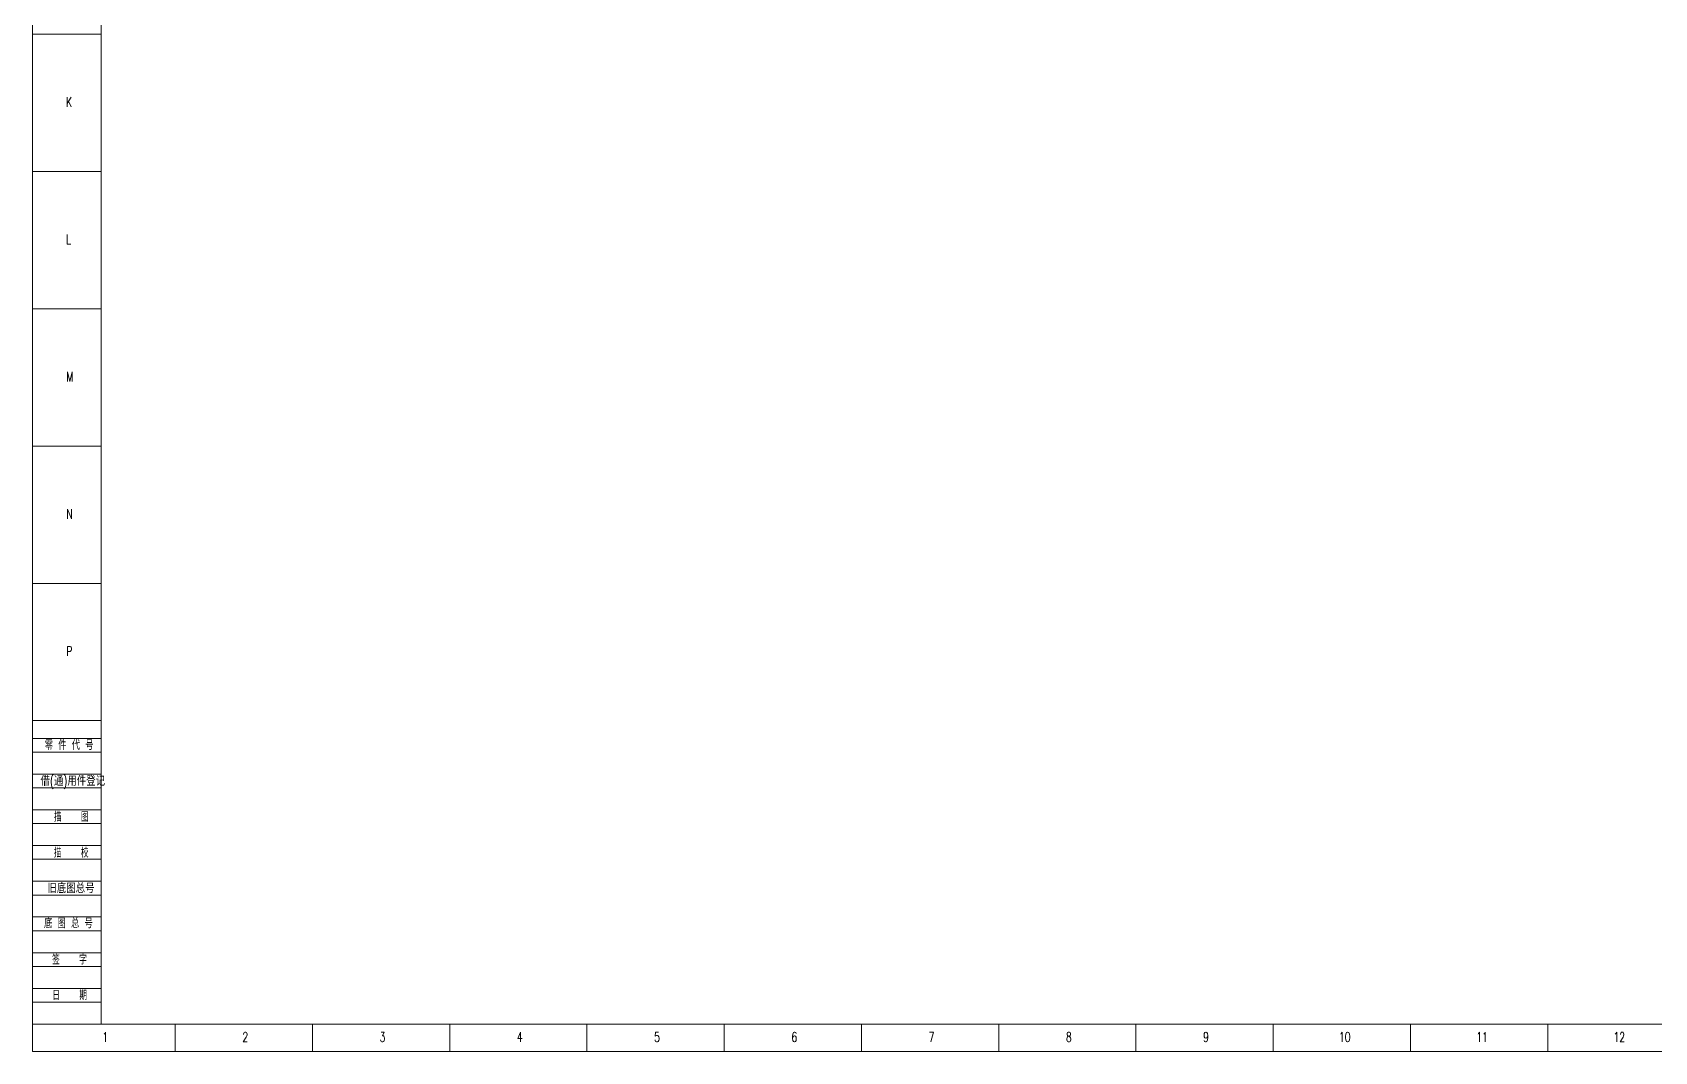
# Model space of a CAD drawing. Header units: millimetres. Extents: x 0 to 1189, y 0 to 841.
# Drawn here: x 0 to 591, y 0 to 371 of the extents above; entities that cross this region are included whole.
import ezdxf

# ---------------------------------------------------------------- set-up
doc = ezdxf.new("R2010")
doc.units = ezdxf.units.MM
for name, color, linetype, lineweight in [('10', 7, 'Continuous', 18), ('5', 7, 'Continuous', 18), ('9', 7, 'Continuous', 18)]:
    doc.layers.add(name, color=color, linetype=linetype, lineweight=lineweight)
doc.styles.add('SLDTEXTSTYLE0', font='txt.shx', dxfattribs={"width": 0.7, "bigfont": 'bigfont.shx'})
doc.styles.add('SLDTEXTSTYLE2', font='txt.shx', dxfattribs={"width": 0.614286, "bigfont": 'bigfont.shx'})
doc.styles.add('SLDTEXTSTYLE4', font='txt.shx', dxfattribs={"width": 0.566667, "bigfont": 'bigfont.shx'})
doc.styles.add('SLDTEXTSTYLE5', font='txt.shx', dxfattribs={"width": 0.7})

msp = doc.modelspace()

# ---------------------------------------------------------------- linework, layer by layer
at = {"layer": '5', "color": 7}
for p, q in [((0, 841), (0, 0)), ((0, 114), (25, 114)), ((0, 109), (25, 109)), ((0, 101), (25, 101)), ((0, 96), (25, 96)), ((0, 88), (25, 88)), ((0, 83), (25, 83)), ((0, 75), (25, 75)), ((0, 70), (25, 70)), ((0, 62), (25, 62)), ((0, 57), (25, 57)), ((0, 49), (25, 49)), ((0, 44), (25, 44)), ((0, 36), (25, 36)), ((0, 31), (25, 31)), ((0, 23), (25, 23)), ((0, 18), (25, 18)), ((0, 0), (1189, 0))]:
    msp.add_line(p, q, dxfattribs=at)
at = {"layer": '5', "color": 7, "lineweight": 15}
for p, q in [((25, 831.0501), (25, 10)), ((0, 10), (1179, 10))]:
    msp.add_line(p, q, dxfattribs=at)
at = {"layer": '5'}
for p, q in [((0, 370.5), (25, 370.5)), ((0, 320.5), (25, 320.5)), ((0, 270.5), (25, 270.5)), ((0, 220.5), (25, 220.5)), ((0, 170.5), (25, 170.5)), ((0, 120.5), (25, 120.5)), ((52, 0), (52, 10)), ((102, 0), (102, 10)), ((152, 0), (152, 10)), ((202, 0), (202, 10)), ((252, 0), (252, 10)), ((302, 0), (302, 10)), ((352, 0), (352, 10)), ((402, 0), (402, 10)), ((452, 0), (452, 10)), ((502, 0), (502, 10)), ((552, 0), (552, 10))]:
    msp.add_line(p, q, dxfattribs=at)

# ---------------------------------------------------------------- texts
at = {"layer": '10', "char_height": 3.5, "attachment_point": 2, "style": 'SLDTEXTSTYLE5'}
for s, insert, width in [('K', (13.3203, 347.5434), 2.45), ('L', (13.1806, 297.4858), 1.75), ('M', (13.5974, 247.5434), 3.15), ('N', (13.5488, 197.4858), 2.45), ('P', (13.4443, 147.5434), 2.45), ('1', (26.5444, 7.0434), 1.4), ('2', (77.5444, 7.0434), 2.45), ('3', (127.5444, 7.0434), 2.1), ('4', (177.5444, 7.0434), 2.45), ('5', (227.5444, 7.0434), 2.1), ('6', (277.5469, 7.0434), 2.45), ('7', (327.5469, 7.0434), 2.45), ('8', (377.5469, 7.0434), 2.45), ('9', (427.5469, 7.0434), 2.45), ('10', (478.0889, 7.0434), 4.9), ('11', (528.0889, 7.0434), 3.85), ('12', (578.0889, 7.0434), 4.9)]:
    msp.add_mtext(s, dxfattribs=dict(at, insert=insert, width=width))
at = {"layer": '9', "color": 7, "char_height": 3.5}
for s, insert, width, attachment_point, style in [('零 件 代 号', (4.4822, 113.3599), 32.243136, 1, 'SLDTEXTSTYLE2'), ('借(通)用件登记', (2.9328, 100.2756), 44.944693, 1, 'SLDTEXTSTYLE0'), ('描    图', (14.133, 87.176), 20.792551, 2, 'SLDTEXTSTYLE4'), ('描    校', (14.1005, 74.1365), 21.058473, 2, 'SLDTEXTSTYLE4'), ('旧底图总号', (5.4591, 61.2006), 33.53352, 1, 'SLDTEXTSTYLE0'), ('底 图 总 号', (4.2122, 48.4331), 32.291181, 1, 'SLDTEXTSTYLE2'), ('签    字', (13.4869, 35.1926), 21.058473, 2, 'SLDTEXTSTYLE4'), ('日    期', (13.5641, 22.2333), 19.972626, 2, 'SLDTEXTSTYLE4')]:
    msp.add_mtext(s, dxfattribs=dict(at, insert=insert, width=width, attachment_point=attachment_point, style=style))

doc.saveas('drawing.dxf')
